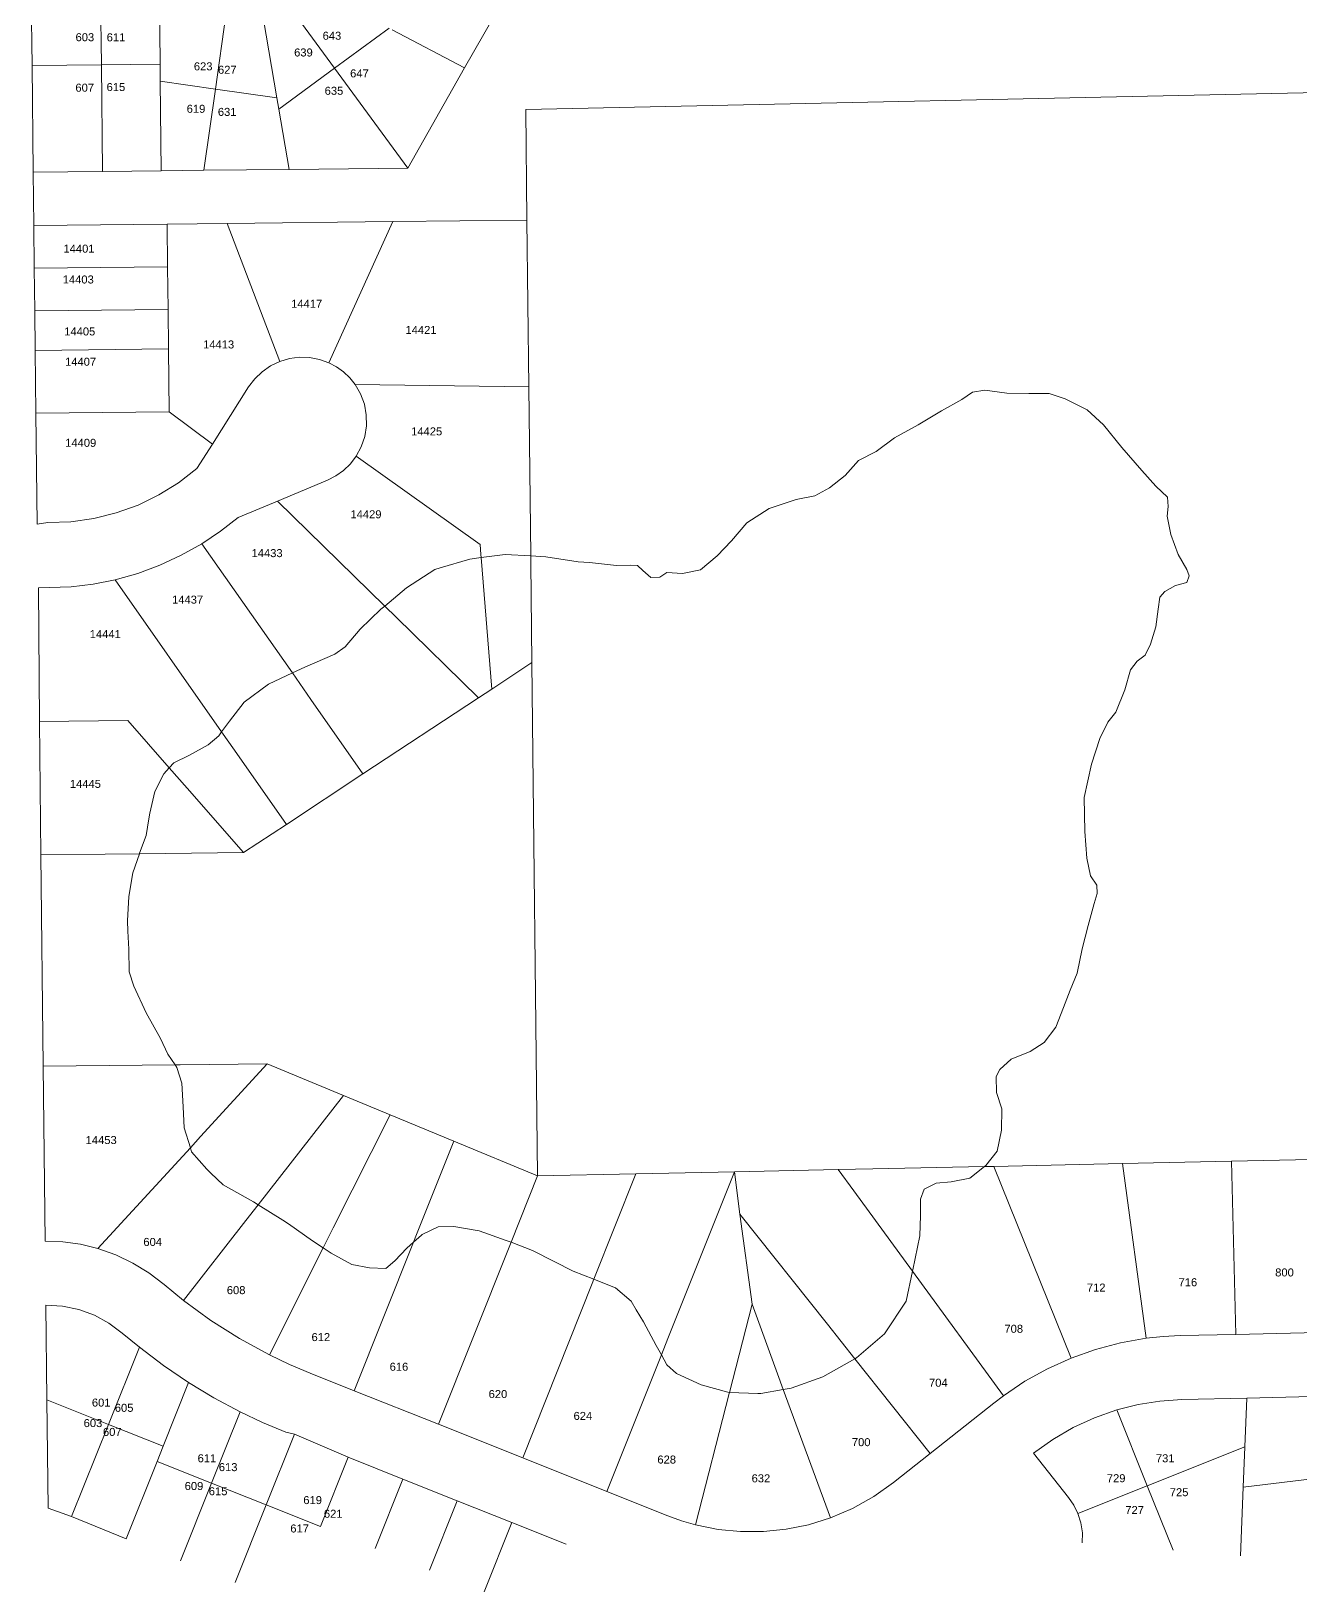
# Model space of a CAD drawing. Header units: feet. Extents: x 865220 to 2822444, y -2240498 to 975731.
# Drawn here: x 2814820 to 2816010, y 963006 to 964468 of the extents above; entities that cross this region are included whole.
import ezdxf
from ezdxf.enums import TextEntityAlignment as Align

# ---------------------------------------------------------------- set-up
doc = ezdxf.new("R2010")
doc.units = ezdxf.units.FT
doc.header["$LTSCALE"] = 0.015
doc.header["$MEASUREMENT"] = 0
doc.layers.add('Dakota County Addresses', color=7, linetype='Continuous')
doc.layers.add('Dakota County Parcels', color=7, linetype='Continuous')
doc.styles.add('Dimensions 100', font='arial.ttf')

# ---------------------------------------------------------------- blocks, each defined once
blk = doc.blocks.new('ACMAP_ANN_TEMPLATE_Dakota County Addresses')
at = {"layer": 'Dakota County Addresses', "style": 'Dimensions 100'}
blk.add_attdef('DakotaCountyAddress', text='', height=50, dxfattribs=at).set_placement((0, 0), align=Align.CENTER)

msp = doc.modelspace()

# ---------------------------------------------------------------- linework, layer by layer
at = {"layer": 'Dakota County Parcels', "lineweight": 5}
for p, q in [((2815225.8, 964434.1), (2815287.1, 964541.5)), ((2814820.3, 964436.3), (2814819.5, 964506.3)), ((2814885.3, 964437), (2814884.5, 964507)), ((2814940.3, 964437.6), (2814939.8, 964502.6)), ((2815062.6, 964490.2), (2815103.9, 964433.7)), ((2814992.2, 964414.2), (2815002.1, 964483.5)), ((2815037.3, 964479.5), (2815049.9, 964406)), ((2815103.9, 964433.7), (2815155.2, 964471.2)), ((2815157.9, 964469.8), (2815225.8, 964434.1)), ((2814820.3, 964436.3), (2814885.3, 964437)), ((2814821.4, 964336.3), (2814820.3, 964436.3)), ((2814885.3, 964437), (2814940.3, 964437.6)), ((2814886.4, 964337), (2814885.3, 964437)), ((2814940.5, 964421.6), (2814940.3, 964437.6)), ((2815051.7, 964395.5), (2815103.9, 964433.7)), ((2815103.9, 964433.7), (2815172.4, 964340.2)), ((2815172.4, 964340.2), (2815225.8, 964434.1)), ((2814941.4, 964337.7), (2814940.5, 964421.6)), ((2814940.5, 964421.6), (2814992.2, 964414.2)), ((2814981.4, 964338.1), (2814992.2, 964414.2)), ((2814992.2, 964414.2), (2815049.9, 964406)), ((2815283.1, 964395.2), (2816082.8, 964412.2)), ((2815049.9, 964406), (2815051.7, 964395.5)), ((2815051.7, 964395.5), (2815061.4, 964339)), ((2815284.2, 964291.5), (2815283.1, 964395.2)), ((2814941.4, 964337.7), (2814981.4, 964338.1)), ((2814981.4, 964338.1), (2815061.4, 964339)), ((2815061.4, 964339), (2815172.4, 964340.2)), ((2814821.4, 964336.3), (2814886.4, 964337)), ((2814822, 964286.3), (2814821.4, 964336.3)), ((2814886.4, 964337), (2814941.4, 964337.7)), ((2814822, 964286.3), (2814947, 964287.7)), ((2814822.4, 964246.3), (2814822, 964286.3)), ((2814947, 964287.7), (2815003.1, 964288.3)), ((2814947.4, 964247.7), (2814947, 964287.7)), ((2815003.1, 964288.3), (2815158.5, 964290.1)), ((2815003.1, 964288.3), (2815052.5, 964158.9)), ((2815098.6, 964157.6), (2815158.5, 964290.1)), ((2815158.5, 964290.1), (2815284.2, 964291.5)), ((2815285.9, 964135.1), (2815284.2, 964291.5)), ((2814822.4, 964246.3), (2814947.4, 964247.7)), ((2814822.9, 964206.3), (2814822.4, 964246.3)), ((2814947.9, 964207.7), (2814947.4, 964247.7)), ((2814822.9, 964206.3), (2814947.9, 964207.7)), ((2814823.3, 964169.3), (2814822.9, 964206.3)), ((2814948.3, 964170.7), (2814947.9, 964207.7)), ((2814823.3, 964169.3), (2814948.3, 964170.7)), ((2814824, 964110.3), (2814823.3, 964169.3)), ((2814948.9, 964111.7), (2814948.3, 964170.7)), ((2814989.3, 964081.3), (2815023.2, 964135)), ((2815123.1, 964137.3), (2815285.9, 964135.1)), ((2815691.9, 964123.3), (2815672.9, 964112.7)), ((2815701.9, 964130.1), (2815691.9, 964123.3)), ((2815713.5, 964132), (2815701.9, 964130.1)), ((2815734.1, 964129.3), (2815713.5, 964132)), ((2815754.7, 964129), (2815734.1, 964129.3)), ((2815773.8, 964128.9), (2815754.7, 964129)), ((2815788.8, 964124), (2815773.8, 964128.9)), ((2815809.3, 964113.5), (2815788.8, 964124)), ((2814824, 964110.3), (2814948.9, 964111.7)), ((2814825.1, 964006.5), (2814824, 964110.3)), ((2814948.9, 964111.7), (2814989.3, 964081.3)), ((2815672.9, 964112.7), (2815650.9, 964099.4)), ((2815824.6, 964099.5), (2815809.3, 964113.5)), ((2815650.9, 964099.4), (2815628.6, 964087.3)), ((2815841.7, 964078.1), (2815824.6, 964099.5)), ((2814974.8, 964058.5), (2814989.3, 964081.3)), ((2815628.6, 964087.3), (2815611.6, 964074.5)), ((2815860.5, 964056.8), (2815841.7, 964078.1)), ((2815124.1, 964070), (2815240.3, 963987.3)), ((2815595, 964066.2), (2815582.4, 964051.9)), ((2815611.6, 964074.5), (2815595, 964066.2)), ((2815050.5, 964028.1), (2815097.1, 964047.6)), ((2815582.4, 964051.9), (2815567.8, 964040.6)), ((2815873.7, 964042.1), (2815860.5, 964056.8)), ((2815554, 964032.9), (2815536.4, 964029.4)), ((2815567.8, 964040.6), (2815554, 964032.9)), ((2815884.5, 964031.7), (2815873.7, 964042.1)), ((2815885.1, 964022.9), (2815884.5, 964031.7)), ((2815013.6, 964012.6), (2815050.5, 964028.1)), ((2815511.1, 964021.2), (2815490.3, 964007.7)), ((2815536.4, 964029.4), (2815511.1, 964021.2)), ((2815884.3, 964013.8), (2815885.1, 964022.9)), ((2814825.1, 964006.5), (2814835, 964007.8)), ((2815490.3, 964007.7), (2815475.8, 963990.8)), ((2815887.8, 963996.7), (2815884.3, 964013.8)), ((2815475.8, 963990.8), (2815462.5, 963976.8)), ((2815894.7, 963978), (2815887.8, 963996.7)), ((2815332.2, 963971), (2815302, 963975.9)), ((2815462.5, 963976.8), (2815446.8, 963963.6)), ((2815902.6, 963964), (2815894.7, 963978)), ((2815198, 963963.8), (2815171.4, 963946.7)), ((2815342.9, 963970.3), (2815332.2, 963971)), ((2815368, 963967.7), (2815342.9, 963970.3)), ((2815381.4, 963967.9), (2815368, 963967.7)), ((2815387.9, 963967.7), (2815381.4, 963967.9)), ((2815392.8, 963962.8), (2815387.9, 963967.7)), ((2815400.4, 963956.4), (2815392.8, 963962.8)), ((2815415.2, 963961.2), (2815408.8, 963956.8)), ((2815430.1, 963960.1), (2815415.2, 963961.2)), ((2815446.8, 963963.6), (2815430.1, 963960.1)), ((2815904.8, 963958), (2815902.6, 963964)), ((2815902.8, 963951.6), (2815904.8, 963958)), ((2814826.2, 963946.8), (2814836.2, 963946.9)), ((2814827.2, 963821.4), (2814826.2, 963946.8)), ((2815408.8, 963956.8), (2815400.4, 963956.4)), ((2815877.5, 963937.9), (2815882, 963943.3)), ((2815882, 963943.3), (2815892.2, 963948.9)), ((2815892.2, 963948.9), (2815902.8, 963951.6)), ((2815876, 963926.8), (2815877.5, 963937.9)), ((2815147.3, 963926.6), (2815127.8, 963908)), ((2815873.8, 963910.2), (2815876, 963926.8)), ((2815127.8, 963908), (2815113.7, 963891.4)), ((2815868.7, 963893.9), (2815873.8, 963910.2)), ((2815104.1, 963884.6), (2815075.9, 963872.4)), ((2815113.7, 963891.4), (2815104.1, 963884.6)), ((2815863.7, 963883.6), (2815868.7, 963893.9)), ((2815251.2, 963851.8), (2815288.8, 963876.6)), ((2815294.1, 963395.4), (2815288.8, 963876.6)), ((2815844.6, 963851.1), (2815849.9, 963869.9)), ((2815849.9, 963869.9), (2815856.2, 963877.9)), ((2815856.2, 963877.9), (2815863.7, 963883.6)), ((2815041.9, 963856.4), (2815019.1, 963839.6)), ((2815130.5, 963772.3), (2815238.7, 963843.6)), ((2815238.7, 963843.6), (2815251.2, 963851.8)), ((2815836.1, 963830.3), (2815844.6, 963851.1)), ((2815019.1, 963839.6), (2815005.5, 963821.6)), ((2815828.6, 963820.8), (2815836.1, 963830.3)), ((2814827.2, 963821.4), (2814910.2, 963822.3)), ((2814828.6, 963696.4), (2814827.2, 963821.4)), ((2815821.1, 963805.5), (2815828.6, 963820.8)), ((2814985.3, 963799.4), (2814967.8, 963790)), ((2814995.5, 963808.1), (2814985.3, 963799.4)), ((2815813.4, 963781.4), (2815821.1, 963805.5)), ((2814967.8, 963790), (2814953.2, 963782.7)), ((2814943.8, 963772.4), (2814935.3, 963755.8)), ((2815058.7, 963725), (2815130.5, 963772.3)), ((2815806.4, 963750.3), (2815813.4, 963781.4)), ((2814935.3, 963755.8), (2814930.8, 963735.5)), ((2815807.1, 963718.4), (2815806.4, 963750.3)), ((2815018.6, 963698.5), (2815058.7, 963725)), ((2814927.3, 963714.5), (2814921.1, 963698.1)), ((2815808.9, 963693.3), (2815807.1, 963718.4)), ((2814830.8, 963498.2), (2814828.6, 963696.4)), ((2815812.5, 963676.6), (2815808.9, 963693.3)), ((2814914.7, 963679.5), (2814911, 963657.3)), ((2815818.5, 963668.1), (2815812.5, 963676.6)), ((2815818.8, 963660.2), (2815818.5, 963668.1)), ((2814911, 963657.3), (2814909.7, 963634.5)), ((2815810.3, 963630.2), (2815815.8, 963650.8)), ((2815815.8, 963650.8), (2815818.8, 963660.2)), ((2815804.5, 963608.4), (2815810.3, 963630.2)), ((2814911.1, 963607.9), (2814911.4, 963586.6)), ((2815800.1, 963585.6), (2815804.5, 963608.4)), ((2814911.4, 963586.6), (2814915.6, 963573.3)), ((2815793.5, 963569.5), (2815800.1, 963585.6)), ((2814915.6, 963573.3), (2814927.4, 963548.2)), ((2815787.2, 963553.4), (2815793.5, 963569.5)), ((2814927.4, 963548.2), (2814940.6, 963524.4)), ((2815780, 963534.9), (2815787.2, 963553.4)), ((2815769.1, 963520.5), (2815780, 963534.9)), ((2814940.6, 963524.4), (2814947.6, 963509.6)), ((2815756, 963512.1), (2815769.1, 963520.5)), ((2815727.4, 963495.3), (2815738.2, 963505)), ((2815738.2, 963505), (2815756, 963512.1)), ((2814832.7, 963334.2), (2814830.8, 963498.2)), ((2814956, 963497.2), (2814960.6, 963482.4)), ((2815040.8, 963500.5), (2815112.1, 963470.9)), ((2815723.9, 963488.5), (2815727.4, 963495.3)), ((2814960.6, 963482.4), (2814962.1, 963460.1)), ((2815724.4, 963473.7), (2815723.9, 963488.5)), ((2814962.1, 963460.1), (2814962.9, 963440.4)), ((2815112.1, 963470.9), (2815155.9, 963452.7)), ((2815729.4, 963458.4), (2815724.4, 963473.7)), ((2815155.9, 963452.7), (2815215.6, 963427.9)), ((2815728.9, 963438.3), (2815729.4, 963458.4)), ((2815725, 963418.6), (2815728.9, 963438.3)), ((2814969.9, 963418.1), (2814984.2, 963401.7)), ((2815215.6, 963427.9), (2815294.1, 963395.4)), ((2815714.4, 963405.3), (2815725, 963418.6)), ((2815721.9, 963404.4), (2815842.4, 963407)), ((2815721.9, 963404.4), (2815794.3, 963224.6)), ((2815842.4, 963407), (2815944.7, 963409.2)), ((2815842.4, 963407), (2815864.5, 963243.2)), ((2815944.7, 963409.2), (2816034.6, 963411.1)), ((2815948.6, 963246.9), (2815944.7, 963409.2)), ((2814999.5, 963387.2), (2815028, 963371)), ((2815294.1, 963395.4), (2815386.4, 963397.3)), ((2815386.4, 963397.3), (2815478.7, 963399.3)), ((2815478.7, 963399.3), (2815576, 963401.3)), ((2815478.7, 963399.3), (2815483.9, 963359.6)), ((2815656.4, 963383), (2815667.7, 963388.6)), ((2815667.7, 963388.6), (2815681.9, 963389.9)), ((2815681.9, 963389.9), (2815699.3, 963393.3)), ((2815653, 963358.2), (2815653.2, 963373.5)), ((2815653.2, 963373.5), (2815656.4, 963383)), ((2815483.9, 963359.6), (2815495.2, 963275.1)), ((2815652.4, 963339.3), (2815653, 963358.2)), ((2815185.9, 963340.5), (2815201.1, 963347.6)), ((2815201.1, 963347.6), (2815215.7, 963348)), ((2815215.7, 963348), (2815239.5, 963343.9)), ((2815239.5, 963343.9), (2815264.8, 963335)), ((2815645.9, 963307.5), (2815652.4, 963339.3)), ((2815100.6, 963323), (2815120, 963312.3)), ((2815151.9, 963308.6), (2815160.3, 963315.8)), ((2815160.3, 963315.8), (2815171.5, 963327.6)), ((2815289.4, 963325.4), (2815309.6, 963315.2)), ((2815309.6, 963315.2), (2815327.5, 963306.1)), ((2815120, 963312.3), (2815136.6, 963309.3)), ((2815136.6, 963309.3), (2815151.9, 963308.6)), ((2814944, 963293.6), (2814962.2, 963278.7)), ((2815347.4, 963298.3), (2815367.2, 963290.4)), ((2815367.2, 963290.4), (2815381.8, 963277.9)), ((2814834.3, 963185.4), (2814833.3, 963274.2)), ((2815619.4, 963247.5), (2815639.6, 963278)), ((2815393.4, 963258.6), (2815405.4, 963236.4)), ((2814904.8, 963248.1), (2814921, 963234.8)), ((2815593.1, 963224.8), (2815619.4, 963247.5)), ((2815896.6, 963245.7), (2815948.6, 963246.9)), ((2815948.6, 963246.9), (2816038.5, 963249.1)), ((2814892.1, 963162.3), (2814921, 963234.8)), ((2815415.2, 963218.4), (2815424.3, 963210.2)), ((2814943.2, 963142), (2814967, 963201.9)), ((2815081.1, 963210.5), (2815122.3, 963194)), ((2815424.3, 963210.2), (2815447.5, 963199.5)), ((2815531.9, 963196.5), (2815561.7, 963207)), ((2814834.3, 963185.4), (2814892.1, 963162.3)), ((2814835.5, 963084.1), (2814834.3, 963185.4)), ((2815122.3, 963194), (2815201.3, 963162.6)), ((2815662.2, 963135.3), (2815721.8, 963182.4)), ((2815730.9, 963189.4), (2815721.8, 963182.4)), ((2815898, 963185.7), (2815959, 963187.2)), ((2815957.1, 963141.5), (2815959, 963187.2)), ((2815959, 963187.2), (2816032.2, 963188.9)), ((2814988.6, 963107.4), (2815015.3, 963174.4)), ((2815837.2, 963176.1), (2815865.6, 963104.9)), ((2814857.2, 963076.1), (2814892.1, 963162.3)), ((2814892.1, 963162.3), (2814943.2, 963142)), ((2815039.7, 963087.1), (2815066.4, 963153.2)), ((2815058.1, 963155.3), (2815066.4, 963153.2)), ((2815066.4, 963153.2), (2815116.7, 963131.7)), ((2815201.3, 963162.6), (2815280.2, 963131.1)), ((2814937.5, 963127.8), (2814943.2, 963142)), ((2815865.6, 963104.9), (2815957.1, 963141.5)), ((2815955.6, 963103.8), (2815957.1, 963141.5)), ((2814908.5, 963055.1), (2814937.5, 963127.8)), ((2814937.5, 963127.8), (2814988.6, 963107.4)), ((2815090.8, 963066.7), (2815116.7, 963131.7)), ((2815116.7, 963131.7), (2815167.8, 963111.3)), ((2815280.2, 963131.1), (2815359.2, 963099.6)), ((2815627.7, 963107.9), (2815662.2, 963135.3)), ((2815759, 963135.4), (2815791.9, 963093.9)), ((2815141.9, 963046.3), (2815167.8, 963111.3)), ((2815167.8, 963111.3), (2815218.8, 963091)), ((2815955.6, 963103.8), (2816041.1, 963114)), ((2814959.6, 963034.7), (2814988.6, 963107.4)), ((2814988.6, 963107.4), (2815039.7, 963087.1)), ((2815359.2, 963099.6), (2815416.2, 963076.9)), ((2815800.6, 963078.9), (2815865.6, 963104.9)), ((2815865.6, 963104.9), (2815889.8, 963044.5)), ((2815952.9, 963039.3), (2815955.6, 963103.8)), ((2814835.5, 963084.1), (2814857.2, 963076.1)), ((2815010.7, 963014.4), (2815039.7, 963087.1)), ((2815039.7, 963087.1), (2815090.8, 963066.7)), ((2815192.9, 963026), (2815218.8, 963091)), ((2815218.8, 963091), (2815269.9, 963070.6)), ((2814857.2, 963076.1), (2814908.5, 963055.1)), ((2815244, 963005.6), (2815269.9, 963070.6)), ((2815269.9, 963070.6), (2815321, 963050.2))]:
    msp.add_line(p, q, dxfattribs=at)
for points in [[(2815098.6, 964157.6), (2815089.7, 964160.8), (2815080.4, 964162.5), (2815071, 964162.8), (2815061.6, 964161.6), (2815052.5, 964158.9)], [(2815052.5, 964158.9), (2815043.8, 964154.8), (2815035.9, 964149.3), (2815029, 964142.7), (2815023.2, 964135)], [(2815123.1, 964137.3), (2815118.1, 964143.5), (2815112.2, 964149.1), (2815105.7, 964153.8), (2815098.6, 964157.6)], [(2815124.1, 964070), (2815128.9, 964079), (2815132.2, 964088.6), (2815133.8, 964098.7), (2815133.6, 964108.9), (2815131.8, 964118.9), (2815128.2, 964128.5), (2815123.1, 964137.3)], [(2815288.8, 963876.6), (2815287.8, 963970.1), (2815287.7, 963976.7), (2815285.9, 964135.1)], [(2815097.1, 964047.6), (2815105, 964051.6), (2815112.3, 964056.8), (2815118.7, 964062.9), (2815124.1, 964070)], [(2814835, 964007.8), (2814856.7, 964008.6), (2814878.2, 964011.7), (2814899.3, 964016.9), (2814919.7, 964024.3), (2814939.2, 964033.8), (2814957.7, 964045.2), (2814974.8, 964058.5)], [(2815050.5, 964028.1), (2815150.9, 963929.6), (2815161.5, 963919.2), (2815238.7, 963843.6)], [(2814979.5, 963988), (2814997, 963999.7), (2815013.6, 964012.6)], [(2814898.2, 963954.2), (2814919.4, 963960.2), (2814940.2, 963967.9), (2814960.2, 963977.2), (2814979.5, 963988)], [(2814979.5, 963988), (2815064.3, 963866.9), (2815081.6, 963842.1), (2815130.5, 963772.3)], [(2815240.3, 963987.3), (2815241, 963978.1), (2815241.3, 963975), (2815251.2, 963851.8)], [(2815230.7, 963973.5), (2815203, 963965.3), (2815198, 963963.8)], [(2815263.8, 963978.1), (2815251.2, 963976.3), (2815241.3, 963975), (2815230.7, 963973.5)], [(2815302, 963975.9), (2815287.7, 963976.7), (2815263.8, 963978.1)], [(2814836.2, 963946.9), (2814857, 963947.6), (2814877.7, 963950.1), (2814898.2, 963954.2)], [(2814898.2, 963954.2), (2814998, 963811.6), (2815010, 963794.5), (2815058.7, 963725)], [(2815171.4, 963946.7), (2815150.9, 963929.6), (2815147.3, 963926.6)], [(2815075.9, 963872.4), (2815064.3, 963866.9), (2815041.9, 963856.4)], [(2814910.2, 963822.3), (2814948.9, 963778.1), (2814965.7, 963758.9), (2815018.6, 963698.5)], [(2815005.5, 963821.6), (2814998, 963811.6), (2814995.5, 963808.1)], [(2814953.2, 963782.7), (2814948.9, 963778.1), (2814943.8, 963772.4)], [(2814930.8, 963735.5), (2814929.9, 963730.2), (2814927.3, 963714.5)], [(2814828.6, 963696.4), (2814888.7, 963697.1), (2814920.9, 963697.5), (2815018.6, 963698.5)], [(2814921.1, 963698.1), (2814920.9, 963697.5), (2814914.7, 963679.5)], [(2814909.7, 963634.5), (2814910.2, 963624.8), (2814911.1, 963607.9)], [(2814947.6, 963509.6), (2814954.4, 963499.5), (2814956, 963497.2)], [(2814830.8, 963498.2), (2814954.4, 963499.5), (2814959.1, 963499.6), (2815040.8, 963500.5)], [(2814882, 963327.3), (2814968.7, 963421.9), (2814978.3, 963432.3), (2815040.8, 963500.5)], [(2814962.2, 963278.7), (2815020.7, 963353.7), (2815032.2, 963368.4), (2815112.1, 963470.9)], [(2815042.8, 963227.7), (2815093.1, 963328), (2815102.6, 963346.9), (2815155.9, 963452.7)], [(2814962.9, 963440.4), (2814968.7, 963421.9), (2814969.9, 963418.1)], [(2815122.3, 963194), (2815177.9, 963333.3), (2815180.7, 963340.4), (2815215.6, 963427.9)], [(2814984.2, 963401.7), (2814988, 963398.1), (2814999.5, 963387.2)], [(2815576, 963401.3), (2815608.5, 963402), (2815713, 963404.2), (2815721.9, 963404.4)], [(2815699.3, 963393.3), (2815713, 963404.2), (2815714.4, 963405.3)], [(2815201.3, 963162.6), (2815267.5, 963328.6), (2815269.3, 963333.2), (2815294.1, 963395.4)], [(2815280.2, 963131.1), (2815345.4, 963294.5), (2815347, 963298.5), (2815386.4, 963397.3)], [(2815359.2, 963099.6), (2815410.2, 963227.6), (2815416.4, 963243.1), (2815478.7, 963399.3)], [(2815576, 963401.3), (2815590.5, 963381.5), (2815645.6, 963306), (2815730.9, 963189.4)], [(2815028, 963371), (2815032.2, 963368.4), (2815055.3, 963354.1)], [(2815483.9, 963359.6), (2815565.8, 963256.6), (2815591.7, 963224), (2815662.2, 963135.3)], [(2815055.3, 963354.1), (2815060.6, 963350.4), (2815083.3, 963334.6)], [(2814882, 963327.3), (2814865.8, 963331.3), (2814849.3, 963333.5), (2814832.7, 963334.2)], [(2815083.3, 963334.6), (2815093.1, 963328), (2815100.6, 963323)], [(2815171.5, 963327.6), (2815177.9, 963333.3), (2815185.3, 963340), (2815185.9, 963340.5)], [(2815264.8, 963335), (2815269.3, 963333.2), (2815289.4, 963325.4)], [(2814944, 963293.6), (2814929.9, 963304.5), (2814914.8, 963313.8), (2814898.8, 963321.4), (2814882, 963327.3)], [(2815327.5, 963306.1), (2815347, 963298.5), (2815347.4, 963298.3)], [(2815639.6, 963278), (2815645.6, 963306), (2815645.9, 963307.5)], [(2814904.8, 963248.1), (2814892.4, 963257.4), (2814878.7, 963264.8), (2814864.1, 963270.1), (2814848.9, 963273.2), (2814833.3, 963274.2)], [(2814962.2, 963278.7), (2814987.9, 963259.9), (2815014.8, 963242.9), (2815042.8, 963227.7)], [(2815381.8, 963277.9), (2815386.5, 963270), (2815393.4, 963258.6)], [(2815442.3, 963068.4), (2815473.8, 963191.5), (2815474, 963192.3), (2815495.2, 963275.1)], [(2815495.2, 963275.1), (2815519, 963210), (2815524.5, 963195.2), (2815568.6, 963074.8)], [(2815864.5, 963243.2), (2815840.6, 963238.9), (2815817.2, 963232.7), (2815794.3, 963224.6)], [(2815896.6, 963245.7), (2815880.5, 963244.9), (2815864.5, 963243.2)], [(2814921, 963234.8), (2814943.6, 963217.7), (2814967, 963201.9)], [(2815042.8, 963227.7), (2815061.7, 963218.7), (2815081.1, 963210.5)], [(2815405.4, 963236.4), (2815410.2, 963227.6), (2815415.2, 963218.4)], [(2815561.7, 963207), (2815591.7, 963224), (2815593.1, 963224.8)], [(2815794.3, 963224.6), (2815772.2, 963214.6), (2815751, 963202.9), (2815730.9, 963189.4)], [(2814967, 963201.9), (2814990.8, 963187.5), (2815015.3, 963174.4)], [(2815447.5, 963199.5), (2815472.6, 963192.7), (2815474, 963192.3), (2815474, 963192.3)], [(2815474, 963192.3), (2815500.5, 963191.6), (2815503.4, 963191.5)], [(2815503.4, 963191.5), (2815524.5, 963195.2), (2815531.9, 963196.5)], [(2815898, 963185.7), (2815877.5, 963184.3), (2815857.1, 963181.1), (2815837.2, 963176.1)], [(2815015.3, 963174.4), (2815036.4, 963164.3), (2815058.1, 963155.3)], [(2815837.2, 963176.1), (2815816.3, 963168.8), (2815796.2, 963159.5), (2815777, 963148.4), (2815759, 963135.4)], [(2815568.6, 963074.8), (2815589.5, 963083.7), (2815609.2, 963094.8), (2815627.7, 963107.9)], [(2815800.6, 963078.9), (2815796.8, 963086.7), (2815791.9, 963093.9)], [(2815416.2, 963076.9), (2815429.1, 963072.2), (2815442.3, 963068.4)], [(2815442.3, 963068.4), (2815463.3, 963064.1), (2815484.5, 963062), (2815505.9, 963062), (2815527.2, 963064.2), (2815548.2, 963068.4), (2815568.6, 963074.8)], [(2815804.7, 963051.6), (2815804.8, 963060.9), (2815803.4, 963070.1), (2815800.6, 963078.9)]]:
    msp.add_lwpolyline(points, dxfattribs=at)

# ---------------------------------------------------------------- block references
at = {"layer": 'Dakota County Addresses', "lineweight": 5, "xscale": 0.15, "yscale": 0.15, "zscale": 0.15}
for p, values in [((2814869.8, 964459.1), {'DakotaCountyAddress': '603'}), ((2814899, 964459), {'DakotaCountyAddress': '611'}), ((2815101.4, 964460.5), {'DakotaCountyAddress': '643'}), ((2815074.7, 964444.8), {'DakotaCountyAddress': '639'}), ((2814980.7, 964431.8), {'DakotaCountyAddress': '623'}), ((2815003.3, 964428.6), {'DakotaCountyAddress': '627'}), ((2815127.2, 964425.2), {'DakotaCountyAddress': '647'}), ((2814869.7, 964411.8), {'DakotaCountyAddress': '607'}), ((2814898.9, 964412.4), {'DakotaCountyAddress': '615'}), ((2815103.3, 964408.9), {'DakotaCountyAddress': '635'}), ((2814974, 964392), {'DakotaCountyAddress': '619'}), ((2815003.2, 964389.1), {'DakotaCountyAddress': '631'}), ((2814864.3, 964260.9), {'DakotaCountyAddress': '14401'}), ((2814863.6, 964232), {'DakotaCountyAddress': '14403'}), ((2815077.7, 964209.2), {'DakotaCountyAddress': '14417'}), ((2815184.9, 964184.7), {'DakotaCountyAddress': '14421'}), ((2814865, 964183.3), {'DakotaCountyAddress': '14405'}), ((2814995.2, 964171.1), {'DakotaCountyAddress': '14413'}), ((2814865.8, 964154.9), {'DakotaCountyAddress': '14407'}), ((2815190.2, 964089.6), {'DakotaCountyAddress': '14425'}), ((2814865.9, 964078.9), {'DakotaCountyAddress': '14409'}), ((2815133.3, 964011.9), {'DakotaCountyAddress': '14429'}), ((2815040.6, 963975.5), {'DakotaCountyAddress': '14433'}), ((2814966.1, 963931.9), {'DakotaCountyAddress': '14437'}), ((2814888.9, 963899.6), {'DakotaCountyAddress': '14441'}), ((2814870.3, 963759.2), {'DakotaCountyAddress': '14445'}), ((2814885.1, 963425.3), {'DakotaCountyAddress': '14453'}), ((2814933.4, 963329.8), {'DakotaCountyAddress': '604'}), ((2815903.7, 963292), {'DakotaCountyAddress': '716'}), ((2815994.3, 963301.2), {'DakotaCountyAddress': '800'}), ((2815011.6, 963284.6), {'DakotaCountyAddress': '608'}), ((2815817.8, 963287), {'DakotaCountyAddress': '712'}), ((2815740.5, 963248.4), {'DakotaCountyAddress': '708'}), ((2815091, 963240.6), {'DakotaCountyAddress': '612'}), ((2815164.2, 963212.8), {'DakotaCountyAddress': '616'}), ((2815669.8, 963197.8), {'DakotaCountyAddress': '704'}), ((2814885.1, 963179.2), {'DakotaCountyAddress': '601'}), ((2815257, 963187.2), {'DakotaCountyAddress': '620'}), ((2814877.4, 963160), {'DakotaCountyAddress': '603'}), ((2814906.6, 963174.3), {'DakotaCountyAddress': '605'}), ((2815336.6, 963166.7), {'DakotaCountyAddress': '624'}), ((2814895.5, 963151.7), {'DakotaCountyAddress': '607'}), ((2815597.5, 963142.1), {'DakotaCountyAddress': '700'}), ((2814984.2, 963127), {'DakotaCountyAddress': '611'}), ((2815004.1, 963118.7), {'DakotaCountyAddress': '613'}), ((2815415.2, 963125.8), {'DakotaCountyAddress': '628'}), ((2815882.5, 963127), {'DakotaCountyAddress': '731'}), ((2815503.5, 963108.2), {'DakotaCountyAddress': '632'}), ((2815836.5, 963108.3), {'DakotaCountyAddress': '729'}), ((2814972.1, 963101), {'DakotaCountyAddress': '609'}), ((2814994.7, 963096.1), {'DakotaCountyAddress': '615'}), ((2815083.3, 963087.8), {'DakotaCountyAddress': '619'}), ((2815895.5, 963095.2), {'DakotaCountyAddress': '725'}), ((2815102.6, 963075), {'DakotaCountyAddress': '621'}), ((2815853.8, 963078.5), {'DakotaCountyAddress': '727'}), ((2815071.1, 963061.2), {'DakotaCountyAddress': '617'})]:
    msp.add_blockref('ACMAP_ANN_TEMPLATE_Dakota County Addresses', p, dxfattribs=at).add_auto_attribs(values)

doc.saveas('drawing.dxf')
